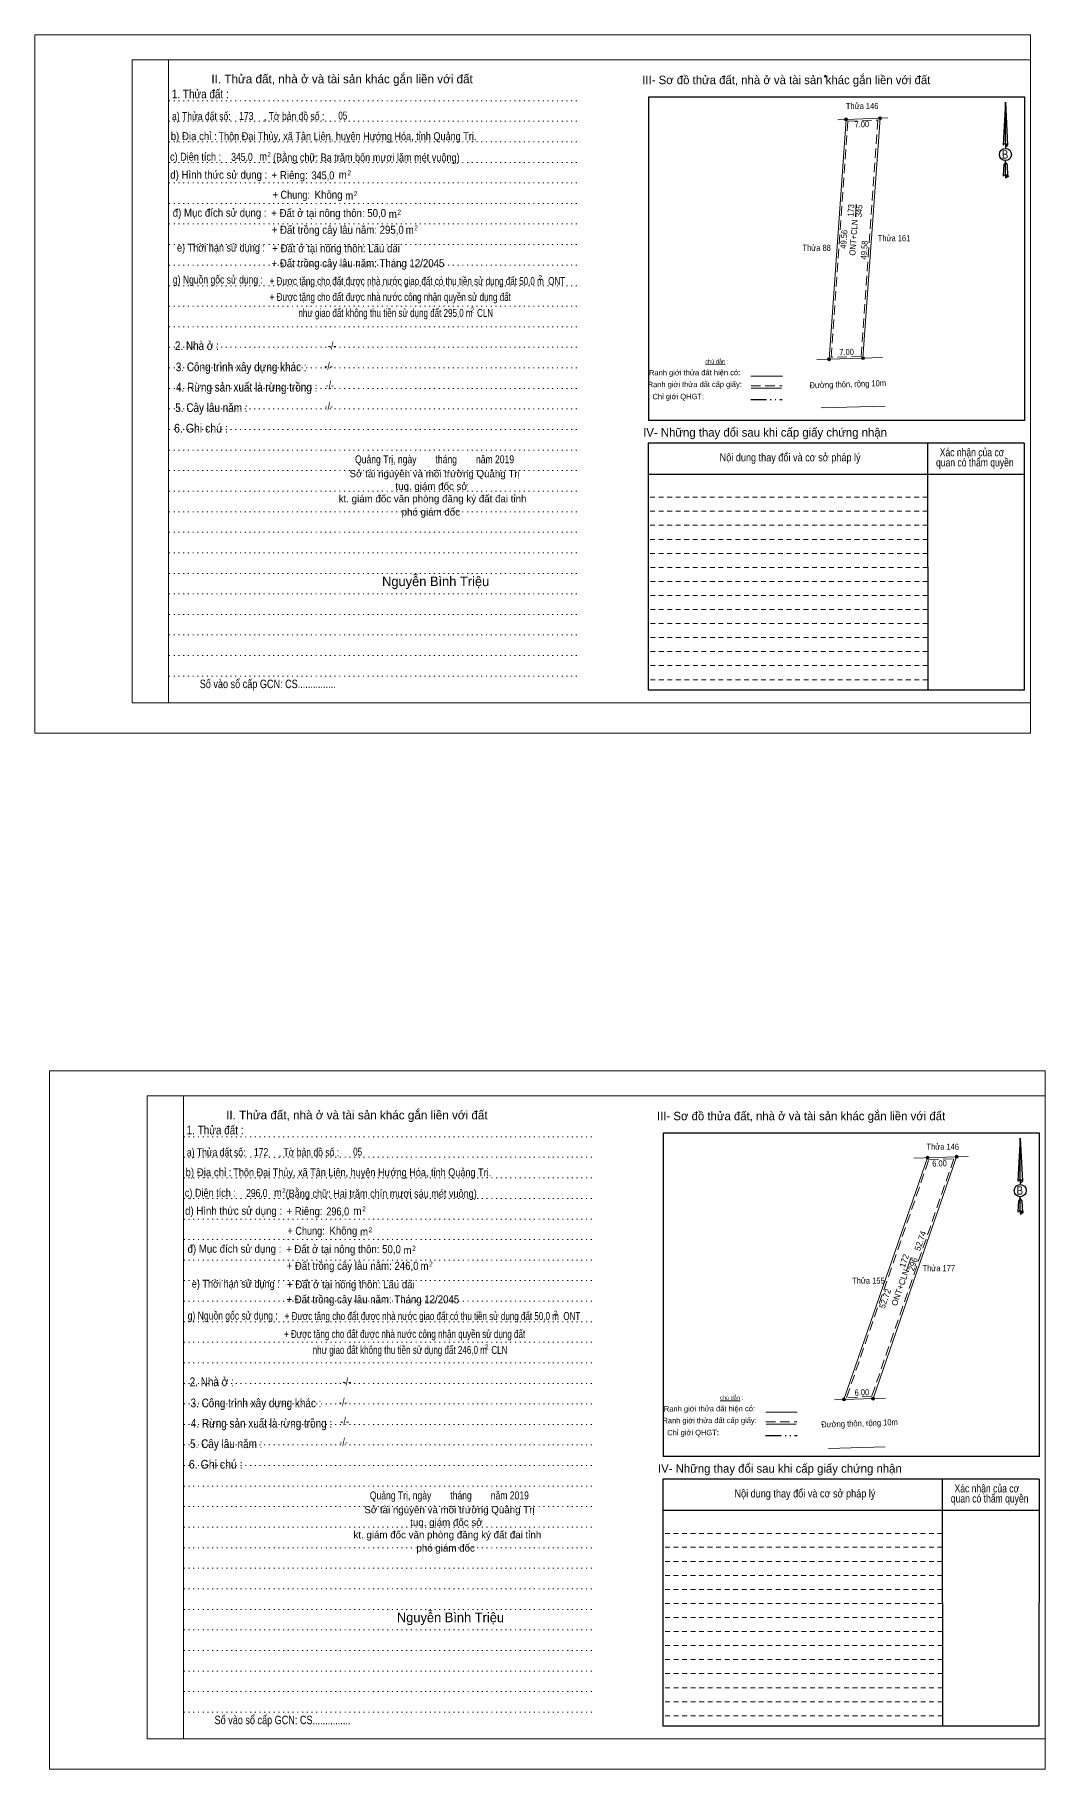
# Model space of a CAD drawing. Header units: metres. Extents: x 550329 to 551621, y 1838551 to 1839359.
# Drawn here: x 551413 to 551621.3, y 1838973.6 to 1839331.2 of the extents above; entities that cross this region are included whole.
import ezdxf
from ezdxf.enums import TextEntityAlignment as Align

# ---------------------------------------------------------------- set-up
doc = ezdxf.new("R2010")
doc.units = ezdxf.units.M
doc.header["$LTSCALE"] = 0.65
doc.header["$PDMODE"] = 32
doc.header["$PDSIZE"] = 0.325
for name, pattern in [('DASH_DOUBLE_DOT', [9.2, 5, -1.2, 0.3, -1.2, 0.3, -1.2]), ('DOTTED', [1.5, 0.3, -1.2]), ('MEDIUM_DASHED', [4.5, 3, -1.5]), ('SHORT_DASHED', [2.7, 1.5, -1.2])]:
    doc.linetypes.add(name, pattern=pattern)
for name, color, linetype, lineweight in [('1', 7, 'DOTTED', 13), ('10', 7, 'Continuous', 13), ('18', 7, 'Continuous', 25), ('2', 7, 'SHORT_DASHED', 13), ('28', 7, 'Continuous', 25), ('55', 7, 'Continuous', 13)]:
    doc.layers.add(name, color=color, linetype=linetype, lineweight=lineweight)

msp = doc.modelspace()

# ---------------------------------------------------------------- hatches: boundary and pattern name
at = {"layer": '10'}
for points in [[(551580.51, 1839313.71, 1), (551579.91, 1839313.71, 1)], [(551587.51, 1839313.95, 1), (551586.91, 1839313.95, 1)], [(551577, 1839264.27, 1), (551576.4, 1839264.27, 1)], [(551584, 1839264.49, 1), (551583.4, 1839264.49, 1)], [(551597.3, 1839099.66, 1), (551596.7, 1839099.66, 1)], [(551603.3, 1839099.87, 1), (551602.7, 1839099.87, 1)], [(551580.07, 1839049.84, 1), (551579.47, 1839049.84, 1)], [(551586.07, 1839050.02, 1), (551585.47, 1839050.02, 1)]]:
    msp.add_hatch(color=256, dxfattribs=at).paths.add_polyline_path(points)

# ---------------------------------------------------------------- linework, layer by layer
at = {"layer": '1', "linetype": 'Continuous'}
for p, q in [((551433.12, 1839325.97), (551618.22, 1839325.97)), ((551433.12, 1839325.97), (551433.12, 1839193.47)), ((551618.22, 1839325.97), (551618.22, 1839192.35)), ((551433.12, 1839193.47), (551618.22, 1839193.47)), ((551436.17, 1839112.39), (551621.27, 1839112.39)), ((551436.17, 1839112.39), (551436.17, 1838979.89)), ((551621.27, 1839112.39), (551621.27, 1838978.77)), ((551436.17, 1838979.89), (551621.27, 1838979.89))]:
    msp.add_line(p, q, dxfattribs=at)
at = {"layer": '1'}
for p, q in [((551440.62, 1839325.97), (551440.62, 1839193.47)), ((551440.62, 1839325.97), (551440.62, 1839193.47)), ((551440.7, 1839317.55), (551525.24, 1839317.55)), ((551440.7, 1839313.33), (551525.24, 1839313.33)), ((551440.7, 1839309.09), (551525.24, 1839309.09)), ((551440.7, 1839304.85), (551525.24, 1839304.85)), ((551440.7, 1839300.61), (551525.24, 1839300.61)), ((551440.7, 1839296.37), (551525.24, 1839296.37)), ((551440.7, 1839292.15), (551525.24, 1839292.15)), ((551440.7, 1839287.91), (551525.24, 1839287.91)), ((551440.7, 1839283.67), (551525.24, 1839283.67)), ((551440.7, 1839279.43), (551525.24, 1839279.43)), ((551440.7, 1839275.21), (551525.24, 1839275.21)), ((551440.7, 1839270.97), (551525.24, 1839270.97)), ((551440.7, 1839266.73), (551525.24, 1839266.73)), ((551440.7, 1839262.49), (551525.24, 1839262.49)), ((551440.7, 1839258.25), (551525.24, 1839258.25)), ((551440.7, 1839254.03), (551525.24, 1839254.03)), ((551440.7, 1839249.79), (551525.24, 1839249.79)), ((551440.7, 1839245.55), (551525.24, 1839245.55)), ((551440.7, 1839241.33), (551525.24, 1839241.33)), ((551440.7, 1839237.09), (551525.24, 1839237.09)), ((551440.7, 1839232.83), (551525.24, 1839232.83)), ((551440.7, 1839228.61), (551525.24, 1839228.61)), ((551440.7, 1839224.39), (551525.24, 1839224.39)), ((551440.7, 1839220.13), (551525.24, 1839220.13)), ((551440.7, 1839215.89), (551525.24, 1839215.89)), ((551440.7, 1839211.67), (551525.24, 1839211.67)), ((551440.7, 1839207.43), (551525.24, 1839207.43)), ((551440.7, 1839203.19), (551525.24, 1839203.19)), ((551440.7, 1839198.95), (551525.24, 1839198.95)), ((551443.67, 1839112.39), (551443.67, 1838979.89)), ((551443.67, 1839112.39), (551443.67, 1838979.89)), ((551443.75, 1839103.97), (551528.29, 1839103.97)), ((551443.75, 1839099.75), (551528.29, 1839099.75)), ((551443.75, 1839095.51), (551528.29, 1839095.51)), ((551443.75, 1839091.27), (551528.29, 1839091.27)), ((551443.75, 1839087.03), (551528.29, 1839087.03)), ((551443.75, 1839082.79), (551528.29, 1839082.79)), ((551443.75, 1839078.57), (551528.29, 1839078.57)), ((551443.75, 1839074.33), (551528.29, 1839074.33)), ((551443.75, 1839070.09), (551528.29, 1839070.09)), ((551443.75, 1839065.85), (551528.29, 1839065.85)), ((551443.75, 1839061.63), (551528.29, 1839061.63)), ((551443.75, 1839057.39), (551528.29, 1839057.39)), ((551443.75, 1839053.15), (551528.29, 1839053.15)), ((551443.75, 1839048.91), (551528.29, 1839048.91)), ((551443.75, 1839044.67), (551528.29, 1839044.67)), ((551443.75, 1839040.45), (551528.29, 1839040.45)), ((551443.75, 1839036.21), (551528.29, 1839036.21)), ((551443.75, 1839031.97), (551528.29, 1839031.97)), ((551443.75, 1839027.75), (551528.29, 1839027.75)), ((551443.75, 1839023.51), (551528.29, 1839023.51)), ((551443.75, 1839019.25), (551528.29, 1839019.25)), ((551443.75, 1839015.03), (551528.29, 1839015.03)), ((551443.75, 1839010.81), (551528.29, 1839010.81)), ((551443.75, 1839006.55), (551528.29, 1839006.55)), ((551443.75, 1839002.31), (551528.29, 1839002.31)), ((551443.75, 1838998.09), (551528.29, 1838998.09)), ((551443.75, 1838993.85), (551528.29, 1838993.85)), ((551443.75, 1838989.61), (551528.29, 1838989.61)), ((551443.75, 1838985.37), (551528.29, 1838985.37))]:
    msp.add_line(p, q, dxfattribs=at)
at = {"layer": '1', "linetype": 'Continuous'}
for points in [[(551413.02, 1839187.17), (551618.22, 1839187.17), (551618.22, 1839331.17), (551413.02, 1839331.17)], [(551440.62, 1839325.97), (551618.22, 1839325.97), (551618.22, 1839193.47), (551440.62, 1839193.47)], [(551416.07, 1838973.59), (551621.27, 1838973.59), (551621.27, 1839117.59), (551416.07, 1839117.59)], [(551443.67, 1839112.39), (551621.27, 1839112.39), (551621.27, 1838979.89), (551443.67, 1838979.89)]]:
    msp.add_lwpolyline(points, close=True, dxfattribs=at)
at = {"layer": '10'}
for p, q in [((551576.7, 1839264.27), (551580.21, 1839313.71)), ((551578.49, 1839313.65), (551580.21, 1839313.71)), ((551580.21, 1839313.71), (551588.83, 1839314.01)), ((551587.21, 1839313.95), (551583.7, 1839264.49)), ((551582.31, 1839296.23), (551582.16, 1839293.61)), ((551576.7, 1839264.27), (551574.18, 1839264.19)), ((551587.7, 1839264.62), (551576.7, 1839264.27)), ((551588.24, 1839254.62), (551575.1, 1839254.22)), ((551579.77, 1839049.84), (551597, 1839099.66)), ((551585.77, 1839050.02), (551603, 1839099.87)), ((551585.77, 1839050.02), (551603, 1839099.87)), ((551594.18, 1839099.57), (551603, 1839099.87)), ((551603, 1839099.87), (551605.37, 1839099.95)), ((551593.63, 1839079.07), (551592.68, 1839076.41)), ((551585.77, 1839050.02), (551577.85, 1839049.78)), ((551585.77, 1839050.02), (551588.33, 1839050.1)), ((551588.24, 1839040.09), (551576.61, 1839039.73))]:
    msp.add_line(p, q, dxfattribs=at)
at = {"layer": '10', "linetype": 'MEDIUM_DASHED'}
for points in [[(551586.78, 1839313.54), (551583.33, 1839264.88), (551577.13, 1839264.68), (551580.58, 1839313.32)], [(551602.43, 1839099.45), (551585.48, 1839050.41), (551580.33, 1839050.26), (551597.29, 1839099.27)]]:
    msp.add_lwpolyline(points, close=True, dxfattribs=at)
at = {"layer": '10'}
for centre in [(551580.21, 1839313.71), (551587.21, 1839313.95), (551576.7, 1839264.27), (551583.7, 1839264.49), (551597, 1839099.66), (551603, 1839099.87), (551579.77, 1839049.84), (551585.77, 1839050.02)]:
    msp.add_circle(centre, 0.3, dxfattribs=at)
at = {"layer": '18'}
for p, q in [((551613.04, 1839317.27), (551613.5, 1839308.41)), ((551613.04, 1839317.27), (551613.5, 1839308.41)), ((551613.04, 1839317.27), (551613.5, 1839308.41)), ((551612.66, 1839309.81), (551612.58, 1839308.43)), ((551613.04, 1839308.71), (551613.04, 1839308.37)), ((551613.04, 1839308.37), (551613.04, 1839308.11)), ((551613.04, 1839308.11), (551613.04, 1839307.77)), ((551613.04, 1839308.11), (551613.04, 1839307.77)), ((551613.04, 1839308.11), (551613.04, 1839307.77)), ((551613.5, 1839308.41), (551613.5, 1839308.43)), ((551613.04, 1839304.81), (551613.04, 1839305.21)), ((551613.04, 1839304.81), (551613.04, 1839305.21)), ((551613.04, 1839304.81), (551613.04, 1839305.21)), ((551613.04, 1839304.81), (551613.38, 1839304.31)), ((551613.04, 1839304.81), (551613.38, 1839304.31)), ((551613.04, 1839304.81), (551613.38, 1839304.31)), ((551613.04, 1839302.31), (551613.04, 1839301.97)), ((551613.38, 1839304.31), (551613.5, 1839302.01)), ((551613.38, 1839304.31), (551613.5, 1839302.01)), ((551613.38, 1839304.31), (551613.5, 1839302.01)), ((551613.04, 1839301.97), (551613.04, 1839301.71)), ((551616.09, 1839103.69), (551616.55, 1839094.83)), ((551616.09, 1839103.69), (551616.55, 1839094.83)), ((551616.09, 1839103.69), (551616.55, 1839094.83)), ((551615.71, 1839096.23), (551615.63, 1839094.85)), ((551616.09, 1839095.13), (551616.09, 1839094.79)), ((551616.09, 1839094.79), (551616.09, 1839094.53)), ((551616.55, 1839094.83), (551616.55, 1839094.85)), ((551616.09, 1839094.53), (551616.09, 1839094.19)), ((551616.09, 1839094.53), (551616.09, 1839094.19)), ((551616.09, 1839094.53), (551616.09, 1839094.19)), ((551616.09, 1839091.23), (551616.09, 1839091.63)), ((551616.09, 1839091.23), (551616.09, 1839091.63)), ((551616.09, 1839091.23), (551616.09, 1839091.63)), ((551616.09, 1839091.23), (551616.43, 1839090.73)), ((551616.09, 1839091.23), (551616.43, 1839090.73)), ((551616.09, 1839091.23), (551616.43, 1839090.73)), ((551616.09, 1839088.73), (551616.09, 1839088.39)), ((551616.09, 1839088.39), (551616.09, 1839088.13)), ((551616.43, 1839090.73), (551616.55, 1839088.43)), ((551616.43, 1839090.73), (551616.55, 1839088.43)), ((551616.43, 1839090.73), (551616.55, 1839088.43))]:
    msp.add_line(p, q, dxfattribs=at)
for points in [[(551613.04, 1839308.71), (551613.04, 1839317.27), (551612.66, 1839309.81)], [(551613.04, 1839302.31), (551613.04, 1839304.81), (551612.7, 1839304.31), (551612.66, 1839303.37), (551612.58, 1839302.01)], [(551616.09, 1839095.13), (551616.09, 1839103.69), (551615.71, 1839096.23)], [(551616.09, 1839088.73), (551616.09, 1839091.23), (551615.75, 1839090.73), (551615.71, 1839089.79), (551615.63, 1839088.43)]]:
    msp.add_lwpolyline(points, dxfattribs=at)
for centre in [(551613.0536, 1839306.4597), (551616.1036, 1839092.8797)]:
    msp.add_ellipse(centre, major_axis=(0, 1.258), ratio=0.983453, dxfattribs=at)
for centre, start_param, end_param in [((551613.054, 1839308.3982), 1.57079633, 3.07445202), ((551613.054, 1839308.3982), 0.06714063, 1.57079633), ((551613.054, 1839308.3982), 4.71238898, 6.28318531), ((551613.054, 1839301.9777), 2.49106941, 3.07427841), ((551613.054, 1839301.9777), 1.57079633, 2.49106941), ((551613.054, 1839301.9777), 0.06714063, 1.57079633), ((551613.054, 1839301.9777), 4.71238898, 6.28318531), ((551616.104, 1839094.8182), 1.57079633, 3.07445202), ((551616.104, 1839094.8182), 0.06714063, 1.57079633), ((551616.104, 1839094.8182), 4.71238898, 6.28318531), ((551616.104, 1839088.3977), 2.49106941, 3.07427841), ((551616.104, 1839088.3977), 1.57079633, 2.49106941), ((551616.104, 1839088.3977), 0.06714063, 1.57079633), ((551616.104, 1839088.3977), 4.71238898, 6.28318531)]:
    msp.add_ellipse(centre, major_axis=(0.4535, 0), ratio=0.655448, start_param=start_param, end_param=end_param, dxfattribs=at)
for p in [(551613.5, 1839302.01), (551616.55, 1839088.43)]:
    msp.add_point(p, dxfattribs=at)
at = {"layer": '2'}
for p, q in [((551597, 1839232.93), (551539.42, 1839232.93)), ((551597, 1839230.03), (551539.42, 1839230.03)), ((551597, 1839227.13), (551539.42, 1839227.13)), ((551597, 1839224.25), (551539.42, 1839224.25)), ((551597.02, 1839221.35), (551539.42, 1839221.35)), ((551597.02, 1839218.47), (551539.42, 1839218.47)), ((551597.02, 1839215.57), (551539.42, 1839215.57)), ((551597.02, 1839212.67), (551539.42, 1839212.67)), ((551597.02, 1839209.79), (551539.42, 1839209.79)), ((551597.04, 1839206.89), (551539.42, 1839206.89)), ((551597.04, 1839203.99), (551539.42, 1839203.99)), ((551597.04, 1839201.11), (551539.42, 1839201.11)), ((551597.04, 1839198.21), (551539.42, 1839198.21)), ((551600.05, 1839019.35), (551542.47, 1839019.35)), ((551600.05, 1839016.45), (551542.47, 1839016.45)), ((551600.05, 1839013.55), (551542.47, 1839013.55)), ((551600.05, 1839010.67), (551542.47, 1839010.67)), ((551600.07, 1839007.77), (551542.47, 1839007.77)), ((551600.07, 1839004.89), (551542.47, 1839004.89)), ((551600.07, 1839001.99), (551542.47, 1839001.99)), ((551600.07, 1838999.09), (551542.47, 1838999.09)), ((551600.07, 1838996.21), (551542.47, 1838996.21)), ((551600.09, 1838993.31), (551542.47, 1838993.31)), ((551600.09, 1838990.41), (551542.47, 1838990.41)), ((551600.09, 1838987.53), (551542.47, 1838987.53)), ((551600.09, 1838984.63), (551542.47, 1838984.63))]:
    msp.add_line(p, q, dxfattribs=at)
at = {"layer": '28'}
for p, q in [((551539.5, 1839318.29), (551539.5, 1839251.65)), ((551617.02, 1839251.65), (551539.5, 1839251.65)), ((551597, 1839246.95), (551597.04, 1839196.07)), ((551616.94, 1839246.95), (551616.9, 1839196.07)), ((551616.94, 1839240.49), (551539.42, 1839240.49)), ((551616.9, 1839196.07), (551539.42, 1839196.07)), ((551620.07, 1839038.07), (551542.55, 1839038.07)), ((551600.05, 1839033.37), (551600.09, 1838982.49)), ((551619.99, 1839033.37), (551619.95, 1838982.49)), ((551619.99, 1839026.91), (551542.47, 1839026.91)), ((551619.95, 1838982.49), (551542.47, 1838982.49))]:
    msp.add_line(p, q, dxfattribs=at)
at = {"layer": '28', "linetype": 'SHORT_DASHED', "lineweight": 13}
for p, q in [((551597, 1839235.81), (551539.42, 1839235.81)), ((551600.05, 1839022.23), (551542.47, 1839022.23))]:
    msp.add_line(p, q, dxfattribs=at)
at = {"layer": '28'}
for points in [[(551617.02, 1839251.65), (551617.02, 1839318.29), (551539.5, 1839318.29)], [(551616.94, 1839246.95), (551539.42, 1839246.95), (551539.42, 1839196.07)], [(551620.07, 1839038.07), (551620.07, 1839104.71), (551542.55, 1839104.71), (551542.55, 1839038.07)], [(551619.99, 1839033.37), (551542.47, 1839033.37), (551542.47, 1838982.49)]]:
    msp.add_lwpolyline(points, dxfattribs=at)
msp.add_point((551575.96, 1839322.61), dxfattribs=at)
at = {"layer": '55'}
for p, q in [((551551.24, 1839263.15), (551555.31, 1839263.13)), ((551560.61, 1839260.81), (551567.11, 1839260.81)), ((551560.67, 1839258.33), (551566.91, 1839258.33)), ((551560.67, 1839258.33), (551566.91, 1839258.33)), ((551554.29, 1839049.57), (551558.36, 1839049.55)), ((551563.66, 1839047.23), (551570.16, 1839047.23)), ((551563.72, 1839044.75), (551569.96, 1839044.75)), ((551563.72, 1839044.75), (551569.96, 1839044.75))]:
    msp.add_line(p, q, dxfattribs=at)
at = {"layer": '55', "linetype": 'DASH_DOUBLE_DOT', "lineweight": 25}
for p, q in [((551560.57, 1839255.95), (551567.07, 1839255.95)), ((551563.62, 1839042.37), (551570.12, 1839042.37))]:
    msp.add_line(p, q, dxfattribs=at)
at = {"layer": '55', "linetype": 'MEDIUM_DASHED'}
for p, q in [((551560.65, 1839258.77), (551567.05, 1839258.77)), ((551563.7, 1839045.19), (551570.1, 1839045.19))]:
    msp.add_line(p, q, dxfattribs=at)

# ---------------------------------------------------------------- texts
at = {"layer": '10', "width": 0.85}
for s, p in [('Thửa 146', (551583.53, 1839315.84)), ('Thửa 88', (551574.155, 1839286.61)), ('Thửa 161', (551590.105, 1839288.6)), ('Thửa 146', (551600.13, 1839101.31)), ('Thửa 177', (551599.33, 1839076.27)), ('Thửa 155', (551584.82, 1839073.7))]:
    msp.add_text(s, height=1.25, dxfattribs=at).set_placement(p, align=Align.CENTER)
at = {"layer": '10'}
for s, height, rotation, width, p in [('7.00', 1.25, 1.956, 0.85, (551583.4737, 1839312.0786)), ('173', 1.25, 85.941, 0.85, (551581.8256, 1839294.9058)), ('345', 1.25, 85.941, 0.85, (551583.5163, 1839294.8058)), ('ONT+CLN', 1.25, 85.941, 0.95, (551582.3858, 1839289.3058)), ('49.56', 1.249, 85.939, 0.9, (551580.3714, 1839288.9508)), ('49.58', 1.25, 85.941, 0.85, (551584.5699, 1839286.7408)), ('7.00', 1.25, 1.782, 0.85, (551580.3406, 1839265.1342)), ('Đường thôn, rộng 10m', 1.25, 1.782, 0.9, (551580.5906, 1839258.5118)), ('6.00', 1.25, 1.956, 0.85, (551599.4937, 1839097.8686)), ('6.00', 1.25, 1.782, 0.85, (551583.4906, 1839050.6642)), ('Đường thôn, rộng 10m', 1.25, 1.782, 0.9, (551583.0006, 1839044.3018))]:
    msp.add_text(s, height=height, rotation=rotation, dxfattribs=dict(at, width=width)).set_placement(p, align=Align.CENTER)
for s, rotation, p in [('52.74', 70.933, (551596.1139, 1839082.3208)), ('172', 70.922, (551592.772, 1839078.2157)), ('296', 70.922, (551594.592, 1839077.5157)), ('ONT+CLN', 70.922, (551591.9633, 1839072.7107)), ('52.72', 70.922, (551588.8425, 1839070.4157))]:
    msp.add_text(s, height=1.25, rotation=rotation, dxfattribs=at).set_placement(p, align=Align.CENTER)
at = {"layer": '18'}
for s, height, width, p in [('1. Thửa đất :', 1.8, 0.85, (551447.145, 1839318.05)), ('a) Thửa đất số:              , Tờ bản đồ số : ', 1.65, 0.8, (551457.26, 1839313.55)), ('173', 1.65, 0.8, (551456.625, 1839313.59)), ('05', 1.65, 0.75, (551476.505, 1839313.67)), ('b) Địa chỉ : ', 1.65, 0.9, (551446.07, 1839309.43)), ('Thôn Đại Thủy, xã Tân Liên, huyện Hướng Hóa, tỉnh Quảng Trị.', 1.65, 0.85, (551477.465, 1839309.41)), ('c) Diện tích :                                                   ', 1.65, 0.85, (551459.455, 1839305.19)), ('345,0', 1.65, 0.8, (551455.735, 1839305.15)), (' m', 1.65, 0.85, (551459.825, 1839305.23)), ('2', 1, 0.75, (551461.325, 1839305.95)), ('(Bằng chữ: Ba trăm bốn mươi lăm mét vuông)', 1.65, 0.85, (551481.365, 1839305.03)), ('B', 1.728, 0.85, (551612.985, 1839305.63)), ('d) Hình thức sử dụng :', 1.65, 0.9, (551450.955, 1839301.49)), ('+ Riêng: ', 1.65, 0.9, (551465.845, 1839301.41)), ('345,0', 1.65, 0.85, (551472.415, 1839301.35)), (' m', 1.65, 0.9, (551476.215, 1839301.47)), ('2', 1, 0.8, (551477.83, 1839302.19)), ('       + Chung:', 1.65, 0.85, (551464.07, 1839297.35)), ('Không', 1.65, 0.9, (551473.58, 1839297.37)), ('2', 1, 0.8, (551479.15, 1839297.89)), ('đ) Mục đích sử dụng :', 1.65, 0.9, (551451.135, 1839293.65)), ('+ Đất ở tại nông thôn: 50,0', 1.65, 0.9, (551473.595, 1839293.57)), (' m', 1.65, 0.9, (551477.555, 1839297.17)), ('2', 1, 0.8, (551488.13, 1839294.09)), ('+ Đất trồng cây lâu năm: 295,0', 1.65, 0.9, (551475.465, 1839290.13)), (' m', 1.65, 0.9, (551486.535, 1839293.37)), (' m', 1.65, 0.9, (551490.025, 1839290.11)), ('2', 1, 0.8, (551491.62, 1839290.83)), ('e) Thời hạn sử dụng :', 1.65, 0.85, (551451.405, 1839286.45)), ('+ Đất ở tại nông thôn: Lâu dài', 1.65, 0.9, (551475.12, 1839286.31)), ('+ Đất trồng cây lâu năm: Tháng 12/2045', 1.65, 0.9, (551479.635, 1839283.23)), ('g) Nguồn gốc sử dụng :', 1.65, 0.8, (551450.77, 1839279.87)), ('+ Được tặng cho đất được nhà nước giao đất có thu tiền sử dụng đất 50,0 m  ONT', 1.65, 0.75, (551491.88, 1839279.56)), ('2', 1, 0.8, (551517.19, 1839280.61)), ('+ Được tặng cho đất được nhà nước công nhận quyền sử dụng đất', 1.65, 0.75, (551486.295, 1839276.28)), ('như giao đất không thu tiền sử dụng đất 295,0 m  CLN', 1.65, 0.75, (551487.425, 1839272.99)), ('2', 1, 0.8, (551503.22, 1839273.93)), ('2. Nhà ở :', 1.8, 0.85, (551446.445, 1839266.15)), ('3. Công trình xây dựng khác :', 1.8, 0.85, (551455.57, 1839261.79)), ('4. Rừng sản xuất là rừng trồng :', 1.8, 0.85, (551456.705, 1839257.61)), ('5. Cây lâu năm :', 1.8, 0.85, (551449.44, 1839253.39)), ('6. Ghi chú :', 1.8, 0.9, (551447.285, 1839249.15)), ('Quảng Trị, ngày        tháng        năm 2019', 1.65, 0.8, (551495.42, 1839242.81)), ('Số vào sổ cấp GCN: CS...............', 1.75, 0.8, (551461.03, 1839196.47)), ('1. Thửa đất :', 1.8, 0.85, (551450.195, 1839104.47)), ('a) Thửa đất số:              , Tờ bản đồ số : ', 1.65, 0.8, (551460.31, 1839099.97)), ('172', 1.65, 0.8, (551459.675, 1839100.01)), ('05', 1.65, 0.75, (551479.555, 1839100.09)), ('b) Địa chỉ : ', 1.65, 0.9, (551449.12, 1839095.85)), ('Thôn Đại Thủy, xã Tân Liên, huyện Hướng Hóa, tỉnh Quảng Trị.', 1.65, 0.85, (551480.515, 1839095.83)), ('c) Diện tích :                                                   ', 1.65, 0.85, (551462.505, 1839091.61)), ('296,0', 1.65, 0.8, (551458.785, 1839091.57)), (' m', 1.65, 0.85, (551462.875, 1839091.65)), ('2', 1, 0.75, (551464.375, 1839092.37)), ('(Bằng chữ: Hai trăm chín mươi sáu mét vuông)', 1.65, 0.85, (551484.42, 1839091.45)), ('B', 1.728, 0.85, (551616.035, 1839092.05)), ('d) Hình thức sử dụng :', 1.65, 0.9, (551454.005, 1839087.91)), ('+ Riêng: ', 1.65, 0.9, (551468.895, 1839087.83)), ('296,0', 1.65, 0.85, (551475.465, 1839087.77)), (' m', 1.65, 0.9, (551479.265, 1839087.89)), ('2', 1, 0.8, (551480.88, 1839088.61)), ('       + Chung:', 1.65, 0.85, (551467.12, 1839083.77)), ('Không', 1.65, 0.9, (551476.63, 1839083.79)), (' m', 1.65, 0.9, (551480.605, 1839083.59)), ('2', 1, 0.8, (551482.2, 1839084.31)), ('đ) Mục đích sử dụng :', 1.65, 0.9, (551454.185, 1839080.07)), ('+ Đất ở tại nông thôn: 50,0', 1.65, 0.9, (551476.645, 1839079.99)), (' m', 1.65, 0.9, (551489.585, 1839079.79)), ('2', 1, 0.8, (551491.18, 1839080.51)), ('+ Đất trồng cây lâu năm: 246,0', 1.65, 0.9, (551478.515, 1839076.55)), (' m', 1.65, 0.9, (551493.075, 1839076.53)), ('2', 1, 0.8, (551494.67, 1839077.25)), ('e) Thời hạn sử dụng :', 1.65, 0.85, (551454.455, 1839072.87)), ('+ Đất ở tại nông thôn: Lâu dài', 1.65, 0.9, (551478.17, 1839072.73)), ('+ Đất trồng cây lâu năm: Tháng 12/2045', 1.65, 0.9, (551482.685, 1839069.65)), ('g) Nguồn gốc sử dụng :', 1.65, 0.8, (551453.82, 1839066.29)), ('+ Được tặng cho đất được nhà nước giao đất có thu tiền sử dụng đất 50,0 m  ONT', 1.65, 0.75, (551495, 1839066.2)), ('2', 1, 0.8, (551520.39, 1839067.13)), ('+ Được tặng cho đất được nhà nước công nhận quyền sử dụng đất', 1.65, 0.75, (551489.245, 1839062.51)), ('như giao đất không thu tiền sử dụng đất 246,0 m  CLN', 1.65, 0.75, (551490.375, 1839059.22)), ('2', 1, 0.8, (551506.17, 1839060.16)), ('2. Nhà ở :', 1.8, 0.85, (551449.495, 1839052.57)), ('3. Công trình xây dựng khác :', 1.8, 0.85, (551458.62, 1839048.21)), ('4. Rừng sản xuất là rừng trồng :', 1.8, 0.85, (551459.755, 1839044.03)), ('5. Cây lâu năm :', 1.8, 0.85, (551452.49, 1839039.81)), ('6. Ghi chú :', 1.8, 0.9, (551450.335, 1839035.57)), ('Quảng Trị, ngày        tháng        năm 2019', 1.65, 0.8, (551498.47, 1839029.23)), ('Số vào sổ cấp GCN: CS...............', 1.75, 0.8, (551464.08, 1838982.89))]:
    msp.add_text(s, height=height, dxfattribs=dict(at, width=width)).set_placement(p, align=Align.CENTER)
for s, height, p in [('II. Thửa đất, nhà ở và tài sản khác gắn liền với đất', 1.8, (551476.36, 1839321.15)), ('Sở tài nguyên và môi trường Quảng Trị', 1.5, (551495.44, 1839239.95)), ('tuq. giám đốc sở', 1.5, (551494.81, 1839237.33)), ('kt. giám đốc văn phòng đăng ký đất đai tỉnh', 1.5, (551495.005, 1839234.77)), ('phó giám đốc', 1.5, (551494.655, 1839232.05)), ('Nguyễn Bình Triệu', 1.98, (551495.645, 1839217.49)), ('II. Thửa đất, nhà ở và tài sản khác gắn liền với đất', 1.8, (551479.41, 1839107.57)), ('Sở tài nguyên và môi trường Quảng Trị', 1.5, (551498.49, 1839026.37)), ('tuq. giám đốc sở', 1.5, (551497.86, 1839023.75)), ('kt. giám đốc văn phòng đăng ký đất đai tỉnh', 1.5, (551498.055, 1839021.19)), ('phó giám đốc', 1.5, (551497.705, 1839018.47)), ('Nguyễn Bình Triệu', 1.98, (551498.695, 1839003.91))]:
    msp.add_text(s, height=height, dxfattribs=at).set_placement(p, align=Align.CENTER)
at = {"layer": '28'}
for s, p in [('III- Sơ đồ thửa đất, nhà ở và tài sản khác gắn liền với đất', (551567.9, 1839320.97)), ('IV- Những thay đổi sau khi cấp giấy chứng nhận', (551563.525, 1839248.31)), ('III- Sơ đồ thửa đất, nhà ở và tài sản khác gắn liền với đất', (551570.95, 1839107.39)), ('IV- Những thay đổi sau khi cấp giấy chứng nhận', (551566.575, 1839034.73))]:
    msp.add_text(s, height=1.75, dxfattribs=at).set_placement(p, align=Align.CENTER)
for s, width, p in [('-/-', 0.85, (551474.315, 1839266.25)), ('-/-', 0.85, (551473.575, 1839262.05)), ('-/-', 0.85, (551473.835, 1839258.11)), ('-/-', 0.85, (551473.625, 1839253.79)), ('Nội dung thay đổi và cơ sở pháp lý', 0.85, (551568.69, 1839243.21)), ('Xác nhận của cơ', 0.8, (551606.175, 1839244.25)), (' quan có thẩm quyền', 0.8, (551606.505, 1839242.17)), ('-/-', 0.85, (551477.365, 1839052.67)), ('-/-', 0.85, (551476.625, 1839048.47)), ('-/-', 0.85, (551476.885, 1839044.53)), ('-/-', 0.85, (551476.675, 1839040.21)), ('Nội dung thay đổi và cơ sở pháp lý', 0.85, (551571.74, 1839029.63)), (' quan có thẩm quyền', 0.8, (551609.555, 1839028.59)), ('Xác nhận của cơ', 0.8, (551609.225, 1839030.67))]:
    msp.add_text(s, height=1.65, dxfattribs=dict(at, width=width)).set_placement(p, align=Align.CENTER)
at = {"layer": '55'}
for p in [(551553.5648, 1839263.3688), (551556.6148, 1839049.7888)]:
    msp.add_text('chú dẫn :', height=0.8323, rotation=359.976, dxfattribs=at).set_placement(p, align=Align.CENTER)
at = {"layer": '55', "width": 0.9}
for s, height, p in [('Ranh giới thửa đất cấp giấy:', 1.12, (551549.0438, 1839258.5281)), ('Ranh giới thửa đất hiện có:', 1.13, (551549.0038, 1839260.9476)), ('Chỉ giới QHGT:', 1.125, (551545.6388, 1839256.0204)), ('Ranh giới thửa đất hiện có:', 1.13, (551552.0538, 1839047.3676)), ('Ranh giới thửa đất cấp giấy:', 1.12, (551552.0938, 1839044.9481)), ('Chỉ giới QHGT:', 1.125, (551548.6888, 1839042.4404))]:
    msp.add_text(s, height=height, rotation=0.127, dxfattribs=at).set_placement(p, align=Align.CENTER)

doc.saveas('drawing.dxf')
